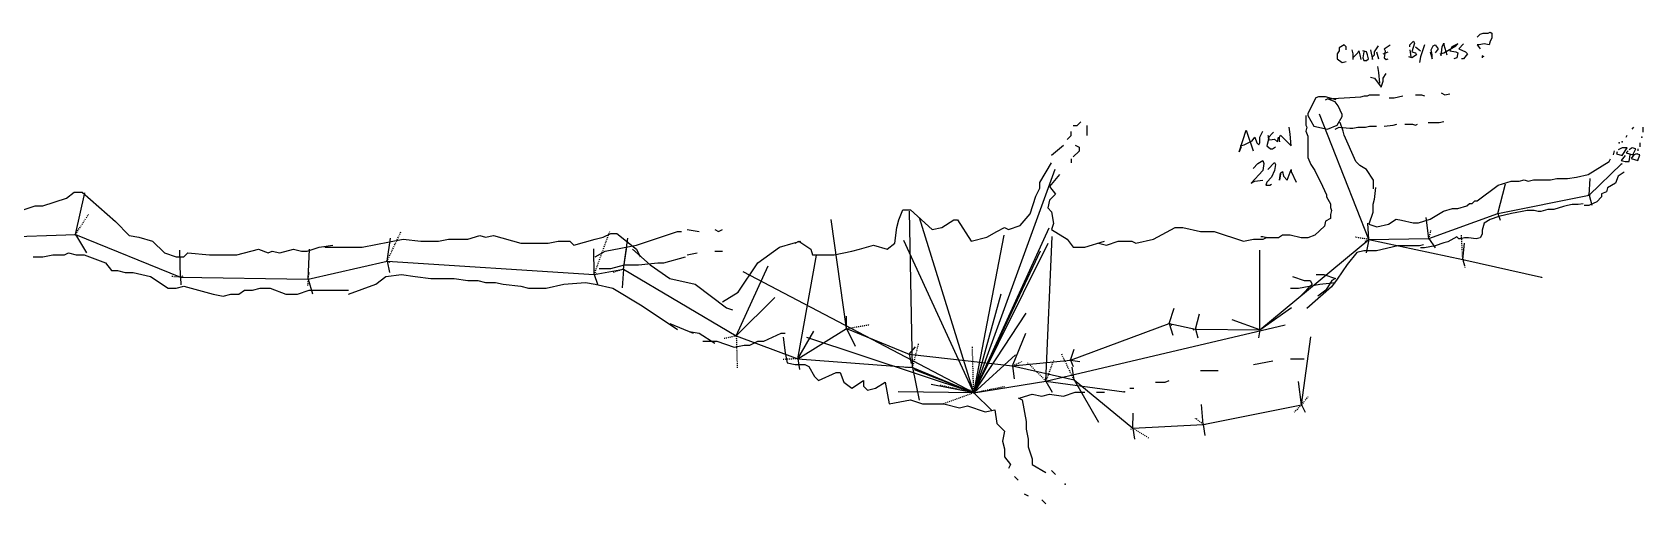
# Model space of a CAD drawing. Header units: millimetres. Extents: x 0 to 2223, y -25 to 663.
# Drawn here: x 1729.7 to 2223.1, y 168.3 to 312.7 of the extents above; entities that cross this region are included whole.
import ezdxf

# ---------------------------------------------------------------- set-up
doc = ezdxf.new("R2010")
doc.units = ezdxf.units.MM
doc.linetypes.add('DASH', pattern=[0.6, 0.3, -0.3])

msp = doc.modelspace()

# ---------------------------------------------------------------- linework, layer by layer
at = {"layer": 'Shots', "color": 1}
for p, q in [((2206.632, 262.84), (2216.614, 272.368)), ((2178.736, 257.214), (2206.632, 262.84)), ((2157.574, 249.512), (2178.736, 257.214)), ((1693.794, 248.992), (1742.956, 250.814)), ((1742.956, 250.814), (1775.156, 237.736)), ((2105.748, 221.586), (2139.212, 249.27)), ((2139.212, 249.27), (2157.574, 249.512)), ((2139.212, 249.27), (2167.96, 243.118)), ((1814.248, 237.104), (1838.424, 242.618)), ((1838.424, 242.618), (1901.872, 238.506)), ((2167.96, 243.118), (2192.102, 237.652)), ((1775.156, 237.736), (1814.248, 237.104)), ((1901.872, 238.506), (1910.834, 240.184)), ((1910.834, 240.184), (1945.4, 219.722)), ((2047.806, 212.264), (2078.038, 223.51)), ((2078.038, 223.51), (2086.108, 221.784)), ((1945.4, 219.722), (1964.212, 212.73)), ((1964.212, 212.73), (1979.21, 221.97)), ((1979.21, 221.97), (1998.352, 214.128)), ((2086.108, 221.784), (2105.748, 221.586)), ((1964.212, 212.73), (1999.378, 210.052)), ((1998.352, 214.128), (2030.042, 210.542)), ((2030.042, 210.542), (2047.806, 212.264)), ((1999.378, 210.052), (2018.138, 202.308)), ((2030.042, 210.542), (2048.868, 206.258)), ((2018.138, 202.308), (2040.274, 205.882)), ((2040.274, 205.882), (2064.24, 202.598)), ((2048.868, 206.258), (2066.874, 191.492)), ((2088.478, 192.632), (2118.598, 198.588)), ((2066.874, 191.492), (2088.478, 192.632))]:
    msp.add_line(p, q, dxfattribs=at)
for centre in [(2216.614, 272.368), (2206.632, 262.84), (2178.736, 257.214), (1742.956, 250.814), (2139.212, 249.27), (2157.574, 249.512), (1838.424, 242.618), (2167.96, 243.118), (1775.156, 237.736), (1814.248, 237.104), (1901.872, 238.506), (1910.834, 240.184), (2192.102, 237.652), (1979.21, 221.97), (2078.038, 223.51), (1945.4, 219.722), (2086.108, 221.784), (2105.748, 221.586), (1964.212, 212.73), (1998.352, 214.128), (2047.806, 212.264), (1999.378, 210.052), (2030.042, 210.542), (2018.138, 202.308), (2040.274, 205.882), (2048.868, 206.258), (2064.24, 202.598), (2118.598, 198.588), (2088.478, 192.632), (2066.874, 191.492)]:
    msp.add_circle(centre, 0.1, dxfattribs=at)
at = {"layer": 'Sketch', "color": 0}
for points in [[(2172.4, 311.21), (2173.3, 312.11), (2174.2, 312.41), (2175.7, 312.41), (2176.3, 312.71), (2176.9, 312.41), (2176.9, 310.91), (2176.3, 310.01), (2176, 308.81), (2174.5, 309.11), (2173, 308.81), (2172.4, 308.81), (2173.3, 307.61)], [(2132.2, 307.31), (2132.2, 308.21), (2131.6, 308.81), (2130.1, 307.91), (2130.1, 307.01), (2129.5, 306.11), (2129.5, 304.61), (2131, 303.41), (2132.2, 303.71)], [(2134, 307.31), (2134.3, 306.11), (2134.3, 304.31)], [(2134.3, 304.91), (2135.8, 306.41), (2136.1, 307.01), (2136.4, 305.81), (2136.7, 304.31)], [(2137.6, 306.71), (2137.3, 304.91), (2137.6, 304.01), (2138.5, 304.01), (2139.1, 304.61), (2138.8, 305.81), (2138.5, 306.71), (2137.3, 307.01)], [(2139.7, 307.31), (2140.3, 304.31), (2140.3, 305.21), (2140.9, 305.81), (2140.9, 306.71), (2142.1, 308.51)], [(2141.5, 306.71), (2142.1, 304.61)], [(2143.6, 306.11), (2145.1, 306.71)], [(2143.9, 307.61), (2145.7, 308.81)], [(2143.9, 307.61), (2144.2, 307.01), (2143.9, 304.91), (2144.5, 304.31), (2145.1, 304.61)], [(2151.7, 308.21), (2151.7, 308.81), (2152.9, 310.01), (2153.2, 309.41), (2152.3, 306.71), (2153.5, 306.41), (2153.8, 305.81), (2152.3, 304.91), (2151.4, 305.21)], [(2151.7, 307.31), (2152, 305.21)], [(2153.5, 308.21), (2155, 307.01)], [(2156.2, 308.81), (2155, 305.21), (2154.7, 303.41)], [(2158, 306.71), (2158.6, 304.61), (2158.6, 305.81), (2158.3, 307.31), (2158.9, 308.51), (2159.5, 308.81), (2160.4, 307.61), (2159.5, 306.41)], [(2161, 306.11), (2162.2, 306.41), (2165.8, 308.51), (2166.4, 309.11), (2164.6, 308.21), (2164, 307.01), (2165.8, 306.71), (2166.4, 306.41), (2166.1, 304.91), (2165.2, 304.61)], [(2161.3, 305.51), (2161.3, 305.51), (2161.6, 308.21), (2162.2, 309.41), (2162.2, 308.81), (2163.1, 305.81)], [(2168.2, 309.11), (2166.7, 307.61), (2168.8, 306.71), (2169.4, 306.11), (2168.2, 304.61), (2167.6, 304.61)], [(2141.8, 302.21), (2142.1, 300.41), (2142.4, 297.11)], [(2174.5, 305.21), (2173.9, 305.51), (2173.9, 304.91)], [(2139.7, 298.91), (2140.9, 298.61), (2143, 295.91), (2143.6, 297.71), (2143.6, 298.61), (2144.5, 300.11)], [(2129.2, 292.01), (2125.9, 292.91), (2123.8, 292.91), (2122.9, 292.61), (2120.5, 287.81), (2120.5, 287.21), (2122.3, 283.91), (2126.5, 283.01), (2129.5, 284.21), (2131, 286.91), (2131, 287.51), (2129.8, 290.21), (2128.9, 291.41), (2126.5, 292.31)], [(2125.9, 292.01), (2126.5, 292.31), (2136.7, 292.91), (2137.9, 293.21), (2138.8, 293.21), (2139.4, 293.51), (2142.4, 293.51)], [(2145.4, 292.61), (2146.9, 292.61), (2149.6, 293.21)], [(2153.5, 293.51), (2155.3, 293.51), (2156.2, 293.21)], [(2161.3, 294.11), (2162.5, 293.51), (2164, 293.81)], [(2119.9, 287.21), (2119.9, 284.21), (2120.2, 283.61), (2119.9, 282.41), (2120.5, 280.91), (2120.5, 274.31), (2121.4, 272.21), (2122.6, 270.41), (2125, 265.61), (2126.2, 262.91), (2126.2, 262.31), (2127.4, 260.21), (2127.4, 259.01), (2127.7, 258.11), (2127.4, 256.91), (2127.4, 255.71), (2125.9, 254.81), (2125.6, 253.31), (2122.6, 250.61), (2120.5, 249.71), (2118.4, 249.71), (2115.1, 250.61), (2112.7, 250.61), (2111.5, 249.71), (2107.9, 249.71), (2106.7, 250.01), (2106.1, 250.01)], [(2046.8, 279.91), (2048, 281.11), (2048, 282.31)], [(2048.6, 284.11), (2049.8, 284.11), (2051, 285.31)], [(2052.8, 284.11), (2052.8, 281.11)], [(2100.1, 277.61), (2099.5, 276.11), (2101.6, 282.71), (2103.7, 276.41)], [(2099.8, 277.91), (2101, 278.21), (2103.4, 279.41), (2104.3, 280.61), (2104.9, 278.81), (2105.5, 278.21), (2105.8, 278.81), (2105.8, 280.61), (2106.7, 282.41)], [(2108.2, 280.01), (2108.8, 279.71), (2110.3, 280.01), (2111.2, 279.11), (2111.5, 280.61), (2111.8, 279.11), (2111.8, 279.11), (2111.8, 280.61), (2112.1, 281.21), (2115.4, 277.91), (2115.1, 281.51), (2114.8, 283.61)], [(2108.2, 280.31), (2110, 282.11)], [(2128.9, 283.01), (2130.1, 283.61), (2133.4, 283.31), (2134.3, 283.31), (2135.8, 283.61), (2138.2, 283.61), (2139.4, 283.91), (2141.5, 283.91)], [(2140.6, 264.71), (2140.6, 267.41), (2138.5, 270.71), (2136.4, 271.91), (2135.2, 273.11), (2131.6, 281.21), (2131.3, 282.41), (2130.4, 285.11)], [(2143.9, 283.91), (2146.6, 284.21), (2147.8, 284.51)], [(2150.2, 284.51), (2152.6, 284.51), (2153.5, 284.21), (2154.1, 284.51)], [(2157.4, 285.11), (2160.7, 285.11), (2162.2, 285.41)], [(2219.8, 283.01), (2220.4, 283.61)], [(2223.1, 283.61), (2223.1, 282.11)], [(2042, 275.11), (2045.6, 278.11)], [(2049.2, 278.11), (2050.4, 277.51), (2050.4, 276.31), (2048.6, 274.51)], [(2108.2, 281.21), (2108.5, 280.31), (2107.9, 277.91), (2109.1, 277.01), (2109.7, 277.01), (2110.6, 277.61)], [(2214.1, 275.21), (2214.4, 276.41)], [(2215.3, 276.11), (2215.3, 276.11), (2215, 275.51), (2216.8, 274.91), (2218.3, 277.31), (2216.8, 277.31), (2215.6, 276.71)], [(2218, 280.61), (2218.3, 281.21)], [(2218.6, 276.41), (2218, 275.81), (2220.1, 275.21), (2221, 277.01), (2219.8, 277.31), (2218.9, 276.71)], [(2221.6, 277.01), (2221.6, 276.41)], [(2222.2, 278.81), (2222.2, 277.61)], [(1963.4, 248.11), (1964.6, 248.71), (1968.2, 246.31), (1968.8, 244.51), (1975.4, 244.51), (1980.8, 245.71), (1983.2, 246.31), (1987.4, 247.51), (1991.6, 246.31), (1994, 248.11), (1994.6, 252.91), (1995.2, 255.31), (1996.4, 258.31), (1998.8, 258.31), (2005.4, 252.31), (2008.4, 252.91), (2012, 255.31), (2013.2, 255.31), (2017.4, 248.71), (2022.2, 249.91), (2025.2, 251.71), (2027.6, 252.91), (2028.8, 252.31), (2032.4, 253.51), (2035.4, 257.11), (2037.2, 262.51), (2038.4, 264.91), (2038.4, 266.71), (2042, 272.71)], [(2048, 273.91), (2048, 272.71)], [(2103.7, 271.01), (2105.2, 272.51), (2106.7, 273.41), (2107, 272.51), (2106.7, 270.41), (2103.1, 266.51), (2104.3, 267.11), (2106.7, 267.41)], [(2108.2, 270.71), (2110.3, 272.81), (2110.6, 272.21), (2110.3, 270.41), (2109.4, 268.31), (2107.9, 266.81), (2107.6, 265.91), (2108.8, 265.91), (2109.4, 266.21)], [(2141.2, 265.11), (2140.8, 261.51), (2140.4, 259.91), (2140.4, 257.51), (2139.2, 253.91), (2141.6, 253.11), (2145.2, 253.91), (2147.6, 255.51), (2149.2, 255.11), (2152.8, 254.31), (2154.4, 254.31), (2158, 255.51), (2162, 257.91), (2164.8, 258.71), (2166.4, 258.71), (2169.2, 259.51), (2170, 260.31), (2170.8, 260.31), (2171.6, 261.11), (2172.4, 261.11), (2178.8, 265.91), (2182.8, 267.11), (2185.2, 267.11), (2186.8, 267.51), (2188, 267.11), (2189.6, 267.51), (2194.8, 267.51), (2196.8, 267.91), (2200, 267.91), (2202.8, 268.31), (2206.4, 269.11), (2212.8, 273.11), (2213.2, 273.91)], [(2217.7, 274.91), (2216.5, 273.41), (2217.7, 273.11), (2218.9, 273.11), (2219.2, 275.21)], [(2221.6, 275.51), (2220.4, 275.21), (2219.5, 274.01), (2221.6, 273.41), (2222.2, 275.21), (2221, 275.51)], [(2044.4, 269.11), (2041.4, 265.51), (2043.2, 263.11), (2041.4, 261.31), (2040.8, 258.91), (2042, 257.71), (2042.6, 254.11), (2042, 252.31), (2046.8, 249.31), (2048.6, 246.91), (2052.2, 246.91), (2058.2, 248.71)], [(2112.1, 269.21), (2111.8, 267.41), (2111.8, 267.41), (2112.1, 269.51), (2112.7, 270.11), (2113, 268.61), (2114.2, 267.41), (2115.4, 270.71), (2115.4, 270.11), (2116.9, 266.81)], [(2217.4, 269.81), (2215.6, 268.61), (2214.7, 266.51), (2212.3, 265.01), (2212, 263.81), (2210.5, 263.21), (2210.5, 262.31), (2209, 260.81), (2206.6, 259.61), (2205.1, 259.61)], [(1727, 258.31), (1730.6, 259.51), (1733, 259.51), (1740.2, 261.91), (1742.6, 263.71), (1745, 263.71), (1755.2, 254.71), (1759.4, 250.51), (1762.4, 249.91), (1766.6, 248.71), (1770.2, 245.11), (1773.8, 243.91), (1776.2, 243.91), (1777.4, 245.11), (1784, 244.51), (1792.4, 244.51), (1799, 246.31), (1802, 245.11), (1803.2, 245.71), (1805.6, 245.11), (1809.8, 246.31), (1812.2, 245.71), (1814, 245.71), (1817.6, 246.91), (1821.8, 247.51)], [(2204.8, 260.21), (2203.3, 259.91), (2201.5, 259.91), (2200, 259.61), (2198.8, 259.31), (2195.8, 258.41), (2194, 258.41), (2191.9, 257.81), (2191, 257.81), (2189.8, 258.11), (2187.7, 258.11), (2186.2, 257.81), (2182.9, 257.21), (2179, 256.31), (2176.3, 255.41), (2174.5, 254.21), (2173.9, 252.11), (2173.9, 250.91), (2173.3, 249.71), (2172.1, 249.41), (2169.7, 249.71), (2168.5, 249.71), (2167.3, 249.41), (2166.7, 249.41), (2166.1, 250.01), (2163.4, 248.51), (2162.2, 248.21), (2159.5, 247.31), (2156.2, 246.71), (2155, 246.71)], [(1902.2, 243.91), (1905.2, 245.71), (1914.8, 247.51), (1927.4, 251.71), (1928.6, 251.71)], [(1930.4, 252.31), (1934, 251.71)], [(1938.8, 252.31), (1940, 251.71), (1941.2, 252.31)], [(2056.4, 248.11), (2058.8, 247.51), (2062.4, 248.71), (2066.6, 248.71), (2067.8, 248.11), (2073.2, 249.31), (2079.8, 252.91), (2082.2, 252.91), (2087.6, 251.71), (2091.8, 251.71), (2100.8, 248.71), (2103.8, 249.31), (2106.8, 249.31), (2108, 249.91)], [(1819.4, 246.91), (1830.8, 246.91), (1843.4, 249.31), (1848.8, 248.71), (1854.2, 248.71), (1857.2, 249.31), (1863.2, 249.31), (1866.8, 250.51), (1868.6, 249.91), (1871, 250.51), (1879.4, 248.11), (1887.8, 248.11), (1890.8, 248.71), (1894.4, 248.71), (1895.6, 247.51), (1902.2, 249.31), (1904.6, 249.91), (1907, 251.11), (1908.8, 251.11), (1914.8, 246.31), (1916, 243.91)], [(1941.2, 230.11), (1946, 233.11), (1952, 242.11), (1958.6, 246.91), (1962.8, 248.11), (1965.2, 248.71)], [(2155.9, 247.61), (2154.7, 247.31), (2148.1, 247.31), (2141.5, 245.81), (2137.6, 245.81), (2135.5, 245.21), (2132.5, 241.61), (2129.5, 237.11), (2127.7, 234.71), (2120.2, 228.11)], [(1730, 243.91), (1733, 243.91), (1736, 244.51), (1739.6, 244.51), (1740.8, 245.11), (1743.2, 244.51), (1745.6, 244.51), (1752.2, 242.11), (1754, 239.71), (1755.8, 239.71), (1758.2, 239.11), (1760.6, 239.11), (1766, 237.91), (1771.4, 234.31), (1773.8, 234.31), (1776.2, 234.91), (1785.2, 232.51), (1788.2, 231.91), (1790.6, 232.51), (1793, 232.51), (1794.8, 233.71), (1797.2, 233.71), (1799.6, 234.31), (1802.6, 234.31), (1807.4, 232.51), (1811, 232.51), (1814.6, 233.71), (1826.6, 233.71)], [(1903.4, 240.31), (1907, 240.31), (1911.2, 241.51), (1915.4, 241.51), (1921.4, 242.11), (1923.2, 242.11), (1929.8, 243.91)], [(1913.6, 246.31), (1919, 241.51), (1925, 237.31), (1932.8, 235.51), (1942.4, 228.31), (1944.2, 227.71)], [(1930.4, 244.51), (1933.4, 245.11)], [(1938.8, 245.71), (1941.2, 245.71)], [(1826.6, 232.51), (1835, 235.51), (1838, 237.91), (1842.8, 238.51), (1847, 237.91), (1851.8, 237.31), (1859, 237.31), (1863.2, 236.71), (1866.2, 236.71), (1868.6, 236.11), (1871.6, 236.11), (1874, 235.51), (1879.4, 234.91), (1881.8, 234.31), (1887.2, 234.31), (1892.6, 235.51), (1899.2, 236.11), (1902.2, 235.51), (1907.6, 234.31), (1916.6, 228.91), (1927.4, 221.71)], [(2115.8, 237.91), (2119.4, 236.71), (2121.2, 236.71), (2121.8, 235.51), (2118.2, 231.91)], [(2123, 238.51), (2125.4, 238.51), (2129, 237.31), (2127.8, 236.71), (2126, 233.71), (2123.6, 231.91)], [(2115.2, 234.31), (2117.6, 234.31), (2124.2, 235.51), (2129, 236.11)], [(1925, 223.51), (1932.2, 220.51)], [(1931, 221.11), (1934, 220.51), (1938.8, 217.51)], [(1935.2, 218.11), (1939.4, 218.11), (1944.8, 216.31), (1947.8, 216.91), (1949.6, 216.91), (1952, 218.11), (1953.8, 218.11), (1959.2, 220.51), (1960.4, 220.51)], [(1959.8, 219.31), (1960.4, 214.51), (1961, 211.51), (1963.4, 210.91), (1966.4, 210.91), (1967.6, 210.31), (1969.4, 207.31), (1970.6, 206.11), (1976, 208.51), (1977.2, 208.51), (1978.4, 205.51), (1980.8, 203.71), (1984.4, 206.11), (1984.4, 204.31), (1985.6, 203.11), (1988, 203.71), (1991, 205.51), (1992.2, 198.91), (1998.8, 200.11), (2002.4, 198.91), (2009, 198.91), (2013.8, 197.71), (2016.2, 198.31), (2021.6, 196.51), (2024.6, 197.11), (2025.2, 192.91), (2027.6, 190.51), (2027, 187.51), (2027.6, 185.11), (2027.6, 182.71), (2029.4, 180.31), (2028.8, 179.11)], [(2115.2, 212.71), (2119.4, 212.71)], [(2087.6, 209.11), (2093, 209.11)], [(2103.8, 210.91), (2109.8, 212.11)], [(2032.4, 200.71), (2036, 201.91), (2039, 201.31), (2041.4, 201.91), (2045.6, 201.31), (2049.2, 202.51), (2052.2, 202.51)], [(2055.8, 202.51), (2058.2, 202.51)], [(2066, 203.71), (2067.2, 203.71)], [(2073.8, 205.51), (2076.8, 205.51), (2078, 206.11)], [(2031.8, 200.71), (2033, 200.11), (2034.2, 193.51), (2034.2, 191.11), (2034.8, 188.11), (2034.8, 185.71), (2036, 182.11), (2036, 180.31), (2040.2, 177.91)], [(2042, 178.51), (2043.2, 177.31)], [(2030.6, 176.71), (2031.8, 175.51)], [(2033.6, 171.31), (2034.8, 170.71)], [(2039, 169.51), (2040.2, 168.31)]]:
    msp.add_lwpolyline(points, dxfattribs=at)
for p in [(2215.9, 278.81), (2216.8, 279.11), (2222.8, 280.61), (2046.2, 174.31)]:
    msp.add_point(p, dxfattribs=at)
at = {"layer": 'XSect', "color": 1}
for p, q in [((2139.212, 249.27), (2124.068, 287.572)), ((2018.138, 202.308), (2043.042, 270.782)), ((2206.632, 262.84), (2206.986, 267.924)), ((1742.956, 250.814), (1745.794, 263.502)), ((2178.736, 257.214), (2181.094, 266.318)), ((2206.632, 262.84), (2207.44, 259.704)), ((1999.378, 210.052), (1998.502, 257.906)), ((2178.736, 257.214), (2179.44, 255.168)), ((1979.21, 221.97), (1974.462, 255.346)), ((2018.138, 202.308), (2001.572, 255.918)), ((2018.138, 202.308), (2041.236, 252.838)), ((2139.212, 249.27), (2138.864, 254.214)), ((2157.574, 249.512), (2156.744, 256.008)), ((1742.956, 250.814), (1746.328, 245.176)), ((1838.424, 242.618), (1839.51, 249.666)), ((1910.834, 240.184), (1912.164, 249.602)), ((2018.138, 202.308), (1996.708, 248.926)), ((2018.138, 202.308), (2027.446, 250.582)), ((2018.138, 202.308), (2040.984, 248.072)), ((2040.274, 205.882), (2042.188, 250.106)), ((2139.212, 249.27), (2138.406, 245.126)), ((2157.574, 249.512), (2159.508, 246.674)), ((2167.96, 243.118), (2168.434, 248.068)), ((1775.156, 237.736), (1774.952, 245.964)), ((1814.248, 237.104), (1814.622, 246.304)), ((1838.424, 242.618), (1839.208, 239.086)), ((1901.872, 238.506), (1901.812, 246.414)), ((1910.834, 240.184), (1911.79, 246.242)), ((1964.212, 212.73), (1969.988, 244.482)), ((2018.138, 202.308), (2038.59, 245.778)), ((2105.748, 221.586), (2105.738, 245.964)), ((2167.96, 243.118), (2168.334, 241.426)), ((1775.156, 237.736), (1775.256, 235.39)), ((1814.248, 237.104), (1815.616, 232.584)), ((1901.872, 238.506), (1902.87, 235.534)), ((1910.834, 240.184), (1910.414, 234.44)), ((1945.4, 219.722), (1955.174, 241.188)), ((2018.138, 202.308), (1947.468, 239.306)), ((2018.138, 202.308), (2026.538, 232.612)), ((1945.4, 219.722), (1957.162, 231.51)), ((2078.038, 223.51), (2079.524, 228.172)), ((2105.748, 221.586), (2115.44, 228.434)), ((1979.21, 221.97), (1979.216, 225.712)), ((2018.138, 202.308), (2034.252, 226.648)), ((2040.274, 205.882), (2113.516, 223.058)), ((2078.038, 223.51), (2079.112, 219.968)), ((2086.108, 221.784), (2087.262, 226.492)), ((2105.748, 221.586), (2097.286, 224.64)), ((1964.212, 212.73), (1969.122, 221.128)), ((2018.138, 202.308), (1967.062, 219.216)), ((1979.21, 221.97), (1981.808, 216.556)), ((2030.042, 210.542), (2034.112, 220.504)), ((2086.108, 221.784), (2086.756, 219.092)), ((2105.748, 221.586), (2105.368, 219.126)), ((2118.598, 198.588), (2121.412, 219.432)), ((1964.212, 212.73), (1964.768, 209.392)), ((1998.352, 214.128), (2000.288, 216.408)), ((1998.352, 214.128), (1999.02, 211.3)), ((2018.138, 202.308), (2030.902, 213.928)), ((2047.806, 212.264), (2048.932, 215.654)), ((2047.806, 212.264), (2048.64, 210.316)), ((2047.806, 212.264), (2050.694, 211.854)), ((1999.378, 210.052), (2001.44, 200.016)), ((2018.138, 202.308), (1999.974, 209.322)), ((2030.042, 210.542), (2030.52, 206.594)), ((2048.868, 206.258), (2048.32, 210.16)), ((2018.138, 202.308), (1995.032, 202.64)), ((2018.138, 202.308), (2005.072, 204.832)), ((2018.138, 202.308), (2023.774, 196.808)), ((2040.274, 205.882), (2042.142, 202.53)), ((2048.868, 206.258), (2056.336, 193.34)), ((2118.598, 198.588), (2117.6, 205.754)), ((2088.478, 192.632), (2087.916, 198.746)), ((2118.598, 198.588), (2119.66, 196.348)), ((2066.874, 191.492), (2067.028, 196.036)), ((2088.478, 192.632), (2088.89, 189.19)), ((2066.874, 191.492), (2067.432, 188.104))]:
    msp.add_line(p, q, dxfattribs=at)
at = {"layer": 'XSect', "color": 1, "linetype": 'DASH'}
for p, q in [((2206.632, 262.84), (2206.456, 263.266)), ((2206.632, 262.84), (2207.052, 262.884)), ((1742.956, 250.814), (1746.922, 256.862)), ((2178.736, 257.214), (2178.936, 257.218)), ((2178.736, 257.214), (2179.092, 256.996)), ((1901.872, 238.506), (1906.652, 251.674)), ((2157.574, 249.512), (2158.218, 252.044)), ((1742.956, 250.814), (1742.67, 250.526)), ((1838.424, 242.618), (1842.684, 251.614)), ((2139.212, 249.27), (2135.03, 249.906)), ((2139.212, 249.27), (2137.96, 248.624)), ((2157.574, 249.512), (2157.256, 249.228)), ((2167.96, 243.118), (2167.538, 250.904)), ((1838.424, 242.618), (1839.26, 242.256)), ((2167.96, 243.118), (2168.636, 240.694)), ((1775.156, 237.736), (1772.218, 237.892)), ((1775.156, 237.736), (1775.982, 238.17)), ((1814.248, 237.104), (1814.072, 235.184)), ((1814.248, 237.104), (1814.61, 239.154)), ((1901.872, 238.506), (1902.466, 239)), ((1910.834, 240.184), (1907.534, 239.042)), ((1979.21, 221.97), (1986.354, 223.196)), ((2078.038, 223.51), (2077.98, 223.482)), ((2078.038, 223.51), (2078.87, 223.018)), ((1945.4, 219.722), (1941.702, 218.874)), ((1945.4, 219.722), (1945.68, 209.948)), ((1999.378, 210.052), (2001.32, 217.504)), ((2086.108, 221.784), (2085.074, 221.362)), ((1964.212, 212.73), (1959.792, 212.508)), ((1998.352, 214.128), (1998.704, 213.782)), ((1998.352, 214.128), (1998.758, 213.77)), ((2018.138, 202.308), (2017.734, 216.42)), ((2040.274, 205.882), (2042.636, 212.174)), ((2048.868, 206.258), (2045.044, 214.168)), ((2047.806, 212.264), (2047.526, 212.52)), ((1999.378, 210.052), (1997.276, 210.088)), ((2030.042, 210.542), (2029.878, 209.94)), ((2030.042, 210.542), (2032.844, 211.83)), ((2040.274, 205.882), (2034.656, 211.47)), ((2018.138, 202.308), (2007.62, 204.622)), ((2018.138, 202.308), (2008.69, 198.828)), ((2018.138, 202.308), (2016.646, 203.292)), ((2018.138, 202.308), (2027.62, 204.264)), ((2018.138, 202.308), (2018.764, 202.374)), ((2118.598, 198.588), (2116.256, 196.32)), ((2118.598, 198.588), (2120.652, 201.226)), ((2088.478, 192.632), (2086.046, 194.492)), ((2088.478, 192.632), (2089.146, 192.682)), ((2066.874, 191.492), (2066.196, 191.086)), ((2066.874, 191.492), (2071.91, 188.376))]:
    msp.add_line(p, q, dxfattribs=at)

doc.saveas('drawing.dxf')
